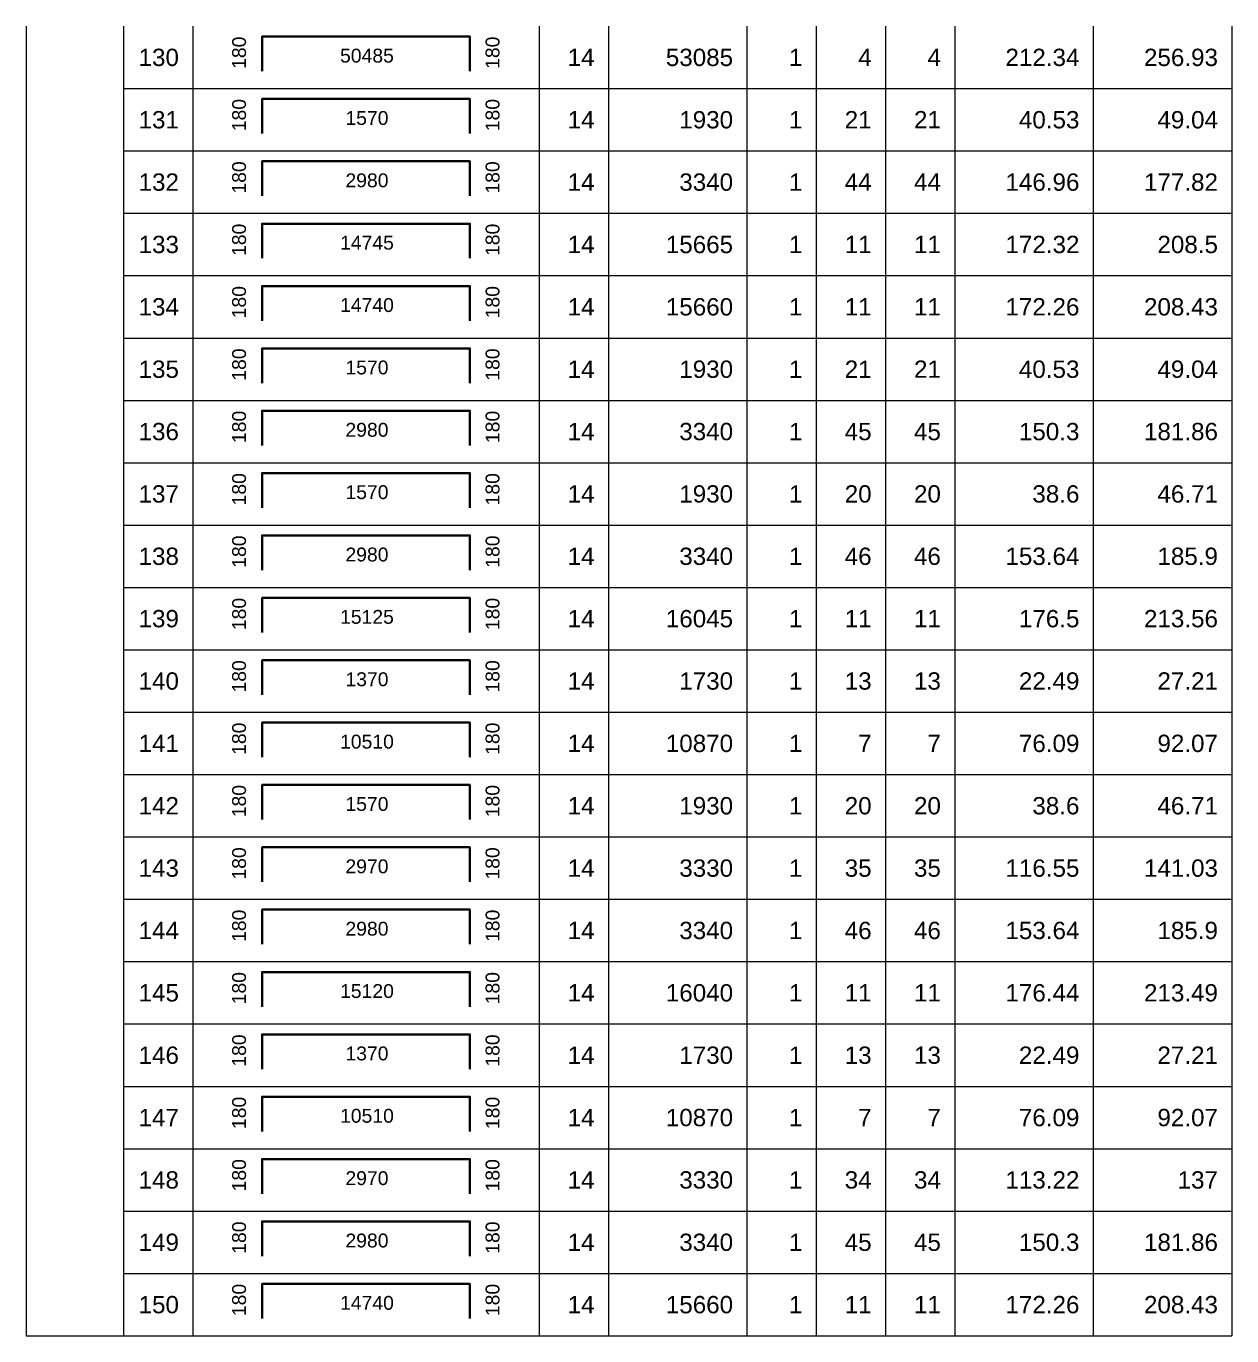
# Model space of a CAD drawing. Header units: millimetres. Extents: x -179076 to 505271, y -18667 to 119516.
# Drawn here: x -30564 to -13159, y -18342 to 558 of the extents above; entities that cross this region are included whole.
import ezdxf
from ezdxf.enums import TextEntityAlignment as Align

# ---------------------------------------------------------------- set-up
doc = ezdxf.new("R2010")
doc.units = ezdxf.units.MM
for name, color, linetype, lineweight in [('NDC_S_REBAR', 4, 'Continuous', 35), ('NDC_S_VN TEXT', 7, 'Continuous', 20), ('NDC_Table', 3, 'Continuous', 20)]:
    doc.layers.add(name, color=color, linetype=linetype, lineweight=lineweight)
doc.styles.add('ARIAL', font='arial.ttf', dxfattribs={"width": 0.8})

# ---------------------------------------------------------------- blocks, each defined once
blk = doc.blocks.new('dang04')
at = {"layer": 'NDC_S_REBAR'}
blk.add_lwpolyline([(3405, -650), (3405, -150), (6405, -150), (6405, -650)], dxfattribs=at)
at = {"layer": 'NDC_Table'}
for p, q in [((0, 0), (0, -900)), ((1405, 0), (1405, -900)), ((2405, 0), (2405, -900)), ((7405, 0), (7405, -900)), ((8405, 0), (8405, -900)), ((10405, 0), (10405, -900)), ((11405, 0), (11405, -900)), ((12405, 0), (12405, -900)), ((13405, 0), (13405, -900)), ((15405, 0), (15405, -900)), ((17405, 0), (17405, -900)), ((1405, -900), (17405, -900))]:
    blk.add_line(p, q, dxfattribs=at)
at = {"layer": 'NDC_S_VN TEXT', "style": 'ARIAL'}
for p in [(3073, -150), (6733, -150)]:
    blk.add_attdef('D03', text='', height=200, rotation=90, dxfattribs=at).set_placement(p, align=Align.MIDDLE_RIGHT)
for p in [(2205, -450), (8205, -450), (10205, -450), (11205, -450), (12205, -450), (13205, -450), (15205, -450), (17205, -450)]:
    blk.add_attdef('D03', text='', height=250, dxfattribs=at).set_placement(p, align=Align.MIDDLE_RIGHT)
blk.add_attdef('D03', text='', height=200, dxfattribs=at).set_placement((4920, -425), align=Align.MIDDLE_CENTER)

msp = doc.modelspace()

# ---------------------------------------------------------------- linework, layer by layer
at = {"layer": 'NDC_Table'}
msp.add_line((-30564.3, -18341.7), (-29159, -18341.7), dxfattribs=at)

# ---------------------------------------------------------------- block references
ref = msp.add_blockref('dang04', (-30564.3, 558.3), dxfattribs=at)
ref.add_attrib('D03', '130', dxfattribs={"layer": 'NDC_S_VN TEXT', "height": 250, "style": 'ARIAL'}).set_placement((-28359, 108.3), align=Align.MIDDLE_RIGHT)
ref.add_attrib('D03', '180', dxfattribs={"layer": 'NDC_S_VN TEXT', "height": 200, "rotation": 90, "style": 'ARIAL'}).set_placement((-27491, 408.3), align=Align.MIDDLE_RIGHT)
ref.add_attrib('D03', '50485', dxfattribs={"layer": 'NDC_S_VN TEXT', "height": 200, "style": 'ARIAL'}).set_placement((-25644.7, 133.6), align=Align.MIDDLE_CENTER)
ref.add_attrib('D03', '180', dxfattribs={"layer": 'NDC_S_VN TEXT', "height": 200, "rotation": 90, "style": 'ARIAL'}).set_placement((-23831.8, 408.3), align=Align.MIDDLE_RIGHT)
ref.add_attrib('D03', '14', dxfattribs={"layer": 'NDC_S_VN TEXT', "height": 250, "style": 'ARIAL'}).set_placement((-22359, 108.3), align=Align.MIDDLE_RIGHT)
ref.add_attrib('D03', '53085', dxfattribs={"layer": 'NDC_S_VN TEXT', "height": 250, "style": 'ARIAL'}).set_placement((-20359, 108.3), align=Align.MIDDLE_RIGHT)
ref.add_attrib('D03', '1', dxfattribs={"layer": 'NDC_S_VN TEXT', "height": 250, "style": 'ARIAL'}).set_placement((-19359, 108.3), align=Align.MIDDLE_RIGHT)
ref.add_attrib('D03', '4', dxfattribs={"layer": 'NDC_S_VN TEXT', "height": 250, "style": 'ARIAL'}).set_placement((-18359, 108.3), align=Align.MIDDLE_RIGHT)
ref.add_attrib('D03', '4', dxfattribs={"layer": 'NDC_S_VN TEXT', "height": 250, "style": 'ARIAL'}).set_placement((-17359, 108.6), align=Align.MIDDLE_RIGHT)
ref.add_attrib('D03', '212.34', dxfattribs={"layer": 'NDC_S_VN TEXT', "height": 250, "style": 'ARIAL'}).set_placement((-15359, 108.3), align=Align.MIDDLE_RIGHT)
ref.add_attrib('D03', '256.93', dxfattribs={"layer": 'NDC_S_VN TEXT', "height": 250, "style": 'ARIAL'}).set_placement((-13359, 108.3), align=Align.MIDDLE_RIGHT)
ref = msp.add_blockref('dang04', (-30564.3, -341.7), dxfattribs=at)
ref.add_attrib('D03', '131', dxfattribs={"layer": 'NDC_S_VN TEXT', "height": 250, "style": 'ARIAL'}).set_placement((-28359, -791.7), align=Align.MIDDLE_RIGHT)
ref.add_attrib('D03', '180', dxfattribs={"layer": 'NDC_S_VN TEXT', "height": 200, "rotation": 90, "style": 'ARIAL'}).set_placement((-27491, -491.7), align=Align.MIDDLE_RIGHT)
ref.add_attrib('D03', '1570', dxfattribs={"layer": 'NDC_S_VN TEXT', "height": 200, "style": 'ARIAL'}).set_placement((-25644.7, -766.4), align=Align.MIDDLE_CENTER)
ref.add_attrib('D03', '180', dxfattribs={"layer": 'NDC_S_VN TEXT', "height": 200, "rotation": 90, "style": 'ARIAL'}).set_placement((-23831.8, -491.7), align=Align.MIDDLE_RIGHT)
ref.add_attrib('D03', '14', dxfattribs={"layer": 'NDC_S_VN TEXT', "height": 250, "style": 'ARIAL'}).set_placement((-22359, -791.7), align=Align.MIDDLE_RIGHT)
ref.add_attrib('D03', '1930', dxfattribs={"layer": 'NDC_S_VN TEXT', "height": 250, "style": 'ARIAL'}).set_placement((-20359, -791.7), align=Align.MIDDLE_RIGHT)
ref.add_attrib('D03', '1', dxfattribs={"layer": 'NDC_S_VN TEXT', "height": 250, "style": 'ARIAL'}).set_placement((-19359, -791.7), align=Align.MIDDLE_RIGHT)
ref.add_attrib('D03', '21', dxfattribs={"layer": 'NDC_S_VN TEXT', "height": 250, "style": 'ARIAL'}).set_placement((-18359, -791.7), align=Align.MIDDLE_RIGHT)
ref.add_attrib('D03', '21', dxfattribs={"layer": 'NDC_S_VN TEXT', "height": 250, "style": 'ARIAL'}).set_placement((-17359, -791.4), align=Align.MIDDLE_RIGHT)
ref.add_attrib('D03', '40.53', dxfattribs={"layer": 'NDC_S_VN TEXT', "height": 250, "style": 'ARIAL'}).set_placement((-15359, -791.7), align=Align.MIDDLE_RIGHT)
ref.add_attrib('D03', '49.04', dxfattribs={"layer": 'NDC_S_VN TEXT', "height": 250, "style": 'ARIAL'}).set_placement((-13359, -791.7), align=Align.MIDDLE_RIGHT)
ref = msp.add_blockref('dang04', (-30564.3, -1241.7), dxfattribs=at)
ref.add_attrib('D03', '132', dxfattribs={"layer": 'NDC_S_VN TEXT', "height": 250, "style": 'ARIAL'}).set_placement((-28359, -1691.7), align=Align.MIDDLE_RIGHT)
ref.add_attrib('D03', '180', dxfattribs={"layer": 'NDC_S_VN TEXT', "height": 200, "rotation": 90, "style": 'ARIAL'}).set_placement((-27491, -1391.7), align=Align.MIDDLE_RIGHT)
ref.add_attrib('D03', '2980', dxfattribs={"layer": 'NDC_S_VN TEXT', "height": 200, "style": 'ARIAL'}).set_placement((-25644.7, -1666.4), align=Align.MIDDLE_CENTER)
ref.add_attrib('D03', '180', dxfattribs={"layer": 'NDC_S_VN TEXT', "height": 200, "rotation": 90, "style": 'ARIAL'}).set_placement((-23831.8, -1391.7), align=Align.MIDDLE_RIGHT)
ref.add_attrib('D03', '14', dxfattribs={"layer": 'NDC_S_VN TEXT', "height": 250, "style": 'ARIAL'}).set_placement((-22359, -1691.7), align=Align.MIDDLE_RIGHT)
ref.add_attrib('D03', '3340', dxfattribs={"layer": 'NDC_S_VN TEXT', "height": 250, "style": 'ARIAL'}).set_placement((-20359, -1691.7), align=Align.MIDDLE_RIGHT)
ref.add_attrib('D03', '1', dxfattribs={"layer": 'NDC_S_VN TEXT', "height": 250, "style": 'ARIAL'}).set_placement((-19359, -1691.7), align=Align.MIDDLE_RIGHT)
ref.add_attrib('D03', '44', dxfattribs={"layer": 'NDC_S_VN TEXT', "height": 250, "style": 'ARIAL'}).set_placement((-18359, -1691.7), align=Align.MIDDLE_RIGHT)
ref.add_attrib('D03', '44', dxfattribs={"layer": 'NDC_S_VN TEXT', "height": 250, "style": 'ARIAL'}).set_placement((-17359, -1691.4), align=Align.MIDDLE_RIGHT)
ref.add_attrib('D03', '146.96', dxfattribs={"layer": 'NDC_S_VN TEXT', "height": 250, "style": 'ARIAL'}).set_placement((-15359, -1691.7), align=Align.MIDDLE_RIGHT)
ref.add_attrib('D03', '177.82', dxfattribs={"layer": 'NDC_S_VN TEXT', "height": 250, "style": 'ARIAL'}).set_placement((-13359, -1691.7), align=Align.MIDDLE_RIGHT)
ref = msp.add_blockref('dang04', (-30564.3, -2141.7), dxfattribs=at)
ref.add_attrib('D03', '133', dxfattribs={"layer": 'NDC_S_VN TEXT', "height": 250, "style": 'ARIAL'}).set_placement((-28359, -2591.7), align=Align.MIDDLE_RIGHT)
ref.add_attrib('D03', '180', dxfattribs={"layer": 'NDC_S_VN TEXT', "height": 200, "rotation": 90, "style": 'ARIAL'}).set_placement((-27491, -2291.7), align=Align.MIDDLE_RIGHT)
ref.add_attrib('D03', '14745', dxfattribs={"layer": 'NDC_S_VN TEXT', "height": 200, "style": 'ARIAL'}).set_placement((-25644.7, -2566.4), align=Align.MIDDLE_CENTER)
ref.add_attrib('D03', '180', dxfattribs={"layer": 'NDC_S_VN TEXT', "height": 200, "rotation": 90, "style": 'ARIAL'}).set_placement((-23831.8, -2291.7), align=Align.MIDDLE_RIGHT)
ref.add_attrib('D03', '14', dxfattribs={"layer": 'NDC_S_VN TEXT', "height": 250, "style": 'ARIAL'}).set_placement((-22359, -2591.7), align=Align.MIDDLE_RIGHT)
ref.add_attrib('D03', '15665', dxfattribs={"layer": 'NDC_S_VN TEXT', "height": 250, "style": 'ARIAL'}).set_placement((-20359, -2591.7), align=Align.MIDDLE_RIGHT)
ref.add_attrib('D03', '1', dxfattribs={"layer": 'NDC_S_VN TEXT', "height": 250, "style": 'ARIAL'}).set_placement((-19359, -2591.7), align=Align.MIDDLE_RIGHT)
ref.add_attrib('D03', '11', dxfattribs={"layer": 'NDC_S_VN TEXT', "height": 250, "style": 'ARIAL'}).set_placement((-18359, -2591.7), align=Align.MIDDLE_RIGHT)
ref.add_attrib('D03', '11', dxfattribs={"layer": 'NDC_S_VN TEXT', "height": 250, "style": 'ARIAL'}).set_placement((-17359, -2591.4), align=Align.MIDDLE_RIGHT)
ref.add_attrib('D03', '172.32', dxfattribs={"layer": 'NDC_S_VN TEXT', "height": 250, "style": 'ARIAL'}).set_placement((-15359, -2591.7), align=Align.MIDDLE_RIGHT)
ref.add_attrib('D03', '208.5', dxfattribs={"layer": 'NDC_S_VN TEXT', "height": 250, "style": 'ARIAL'}).set_placement((-13359, -2591.7), align=Align.MIDDLE_RIGHT)
ref = msp.add_blockref('dang04', (-30564.3, -3041.7), dxfattribs=at)
ref.add_attrib('D03', '134', dxfattribs={"layer": 'NDC_S_VN TEXT', "height": 250, "style": 'ARIAL'}).set_placement((-28359, -3491.7), align=Align.MIDDLE_RIGHT)
ref.add_attrib('D03', '180', dxfattribs={"layer": 'NDC_S_VN TEXT', "height": 200, "rotation": 90, "style": 'ARIAL'}).set_placement((-27491, -3191.7), align=Align.MIDDLE_RIGHT)
ref.add_attrib('D03', '14740', dxfattribs={"layer": 'NDC_S_VN TEXT', "height": 200, "style": 'ARIAL'}).set_placement((-25644.7, -3466.4), align=Align.MIDDLE_CENTER)
ref.add_attrib('D03', '180', dxfattribs={"layer": 'NDC_S_VN TEXT', "height": 200, "rotation": 90, "style": 'ARIAL'}).set_placement((-23831.8, -3191.7), align=Align.MIDDLE_RIGHT)
ref.add_attrib('D03', '14', dxfattribs={"layer": 'NDC_S_VN TEXT', "height": 250, "style": 'ARIAL'}).set_placement((-22359, -3491.7), align=Align.MIDDLE_RIGHT)
ref.add_attrib('D03', '15660', dxfattribs={"layer": 'NDC_S_VN TEXT', "height": 250, "style": 'ARIAL'}).set_placement((-20359, -3491.7), align=Align.MIDDLE_RIGHT)
ref.add_attrib('D03', '1', dxfattribs={"layer": 'NDC_S_VN TEXT', "height": 250, "style": 'ARIAL'}).set_placement((-19359, -3491.7), align=Align.MIDDLE_RIGHT)
ref.add_attrib('D03', '11', dxfattribs={"layer": 'NDC_S_VN TEXT', "height": 250, "style": 'ARIAL'}).set_placement((-18359, -3491.7), align=Align.MIDDLE_RIGHT)
ref.add_attrib('D03', '11', dxfattribs={"layer": 'NDC_S_VN TEXT', "height": 250, "style": 'ARIAL'}).set_placement((-17359, -3491.4), align=Align.MIDDLE_RIGHT)
ref.add_attrib('D03', '172.26', dxfattribs={"layer": 'NDC_S_VN TEXT', "height": 250, "style": 'ARIAL'}).set_placement((-15359, -3491.7), align=Align.MIDDLE_RIGHT)
ref.add_attrib('D03', '208.43', dxfattribs={"layer": 'NDC_S_VN TEXT', "height": 250, "style": 'ARIAL'}).set_placement((-13359, -3491.7), align=Align.MIDDLE_RIGHT)
ref = msp.add_blockref('dang04', (-30564.3, -3941.7), dxfattribs=at)
ref.add_attrib('D03', '135', dxfattribs={"layer": 'NDC_S_VN TEXT', "height": 250, "style": 'ARIAL'}).set_placement((-28359, -4391.7), align=Align.MIDDLE_RIGHT)
ref.add_attrib('D03', '180', dxfattribs={"layer": 'NDC_S_VN TEXT', "height": 200, "rotation": 90, "style": 'ARIAL'}).set_placement((-27491, -4091.7), align=Align.MIDDLE_RIGHT)
ref.add_attrib('D03', '1570', dxfattribs={"layer": 'NDC_S_VN TEXT', "height": 200, "style": 'ARIAL'}).set_placement((-25644.7, -4366.4), align=Align.MIDDLE_CENTER)
ref.add_attrib('D03', '180', dxfattribs={"layer": 'NDC_S_VN TEXT', "height": 200, "rotation": 90, "style": 'ARIAL'}).set_placement((-23831.8, -4091.7), align=Align.MIDDLE_RIGHT)
ref.add_attrib('D03', '14', dxfattribs={"layer": 'NDC_S_VN TEXT', "height": 250, "style": 'ARIAL'}).set_placement((-22359, -4391.7), align=Align.MIDDLE_RIGHT)
ref.add_attrib('D03', '1930', dxfattribs={"layer": 'NDC_S_VN TEXT', "height": 250, "style": 'ARIAL'}).set_placement((-20359, -4391.7), align=Align.MIDDLE_RIGHT)
ref.add_attrib('D03', '1', dxfattribs={"layer": 'NDC_S_VN TEXT', "height": 250, "style": 'ARIAL'}).set_placement((-19359, -4391.7), align=Align.MIDDLE_RIGHT)
ref.add_attrib('D03', '21', dxfattribs={"layer": 'NDC_S_VN TEXT', "height": 250, "style": 'ARIAL'}).set_placement((-18359, -4391.7), align=Align.MIDDLE_RIGHT)
ref.add_attrib('D03', '21', dxfattribs={"layer": 'NDC_S_VN TEXT', "height": 250, "style": 'ARIAL'}).set_placement((-17359, -4391.4), align=Align.MIDDLE_RIGHT)
ref.add_attrib('D03', '40.53', dxfattribs={"layer": 'NDC_S_VN TEXT', "height": 250, "style": 'ARIAL'}).set_placement((-15359, -4391.7), align=Align.MIDDLE_RIGHT)
ref.add_attrib('D03', '49.04', dxfattribs={"layer": 'NDC_S_VN TEXT', "height": 250, "style": 'ARIAL'}).set_placement((-13359, -4391.7), align=Align.MIDDLE_RIGHT)
ref = msp.add_blockref('dang04', (-30564.3, -4841.7), dxfattribs=at)
ref.add_attrib('D03', '136', dxfattribs={"layer": 'NDC_S_VN TEXT', "height": 250, "style": 'ARIAL'}).set_placement((-28359, -5291.7), align=Align.MIDDLE_RIGHT)
ref.add_attrib('D03', '180', dxfattribs={"layer": 'NDC_S_VN TEXT', "height": 200, "rotation": 90, "style": 'ARIAL'}).set_placement((-27491, -4991.7), align=Align.MIDDLE_RIGHT)
ref.add_attrib('D03', '2980', dxfattribs={"layer": 'NDC_S_VN TEXT', "height": 200, "style": 'ARIAL'}).set_placement((-25644.7, -5266.4), align=Align.MIDDLE_CENTER)
ref.add_attrib('D03', '180', dxfattribs={"layer": 'NDC_S_VN TEXT', "height": 200, "rotation": 90, "style": 'ARIAL'}).set_placement((-23831.8, -4991.7), align=Align.MIDDLE_RIGHT)
ref.add_attrib('D03', '14', dxfattribs={"layer": 'NDC_S_VN TEXT', "height": 250, "style": 'ARIAL'}).set_placement((-22359, -5291.7), align=Align.MIDDLE_RIGHT)
ref.add_attrib('D03', '3340', dxfattribs={"layer": 'NDC_S_VN TEXT', "height": 250, "style": 'ARIAL'}).set_placement((-20359, -5291.7), align=Align.MIDDLE_RIGHT)
ref.add_attrib('D03', '1', dxfattribs={"layer": 'NDC_S_VN TEXT', "height": 250, "style": 'ARIAL'}).set_placement((-19359, -5291.7), align=Align.MIDDLE_RIGHT)
ref.add_attrib('D03', '45', dxfattribs={"layer": 'NDC_S_VN TEXT', "height": 250, "style": 'ARIAL'}).set_placement((-18359, -5291.7), align=Align.MIDDLE_RIGHT)
ref.add_attrib('D03', '45', dxfattribs={"layer": 'NDC_S_VN TEXT', "height": 250, "style": 'ARIAL'}).set_placement((-17359, -5291.4), align=Align.MIDDLE_RIGHT)
ref.add_attrib('D03', '150.3', dxfattribs={"layer": 'NDC_S_VN TEXT', "height": 250, "style": 'ARIAL'}).set_placement((-15359, -5291.7), align=Align.MIDDLE_RIGHT)
ref.add_attrib('D03', '181.86', dxfattribs={"layer": 'NDC_S_VN TEXT', "height": 250, "style": 'ARIAL'}).set_placement((-13359, -5291.7), align=Align.MIDDLE_RIGHT)
ref = msp.add_blockref('dang04', (-30564.3, -5741.7), dxfattribs=at)
ref.add_attrib('D03', '137', dxfattribs={"layer": 'NDC_S_VN TEXT', "height": 250, "style": 'ARIAL'}).set_placement((-28359, -6191.7), align=Align.MIDDLE_RIGHT)
ref.add_attrib('D03', '180', dxfattribs={"layer": 'NDC_S_VN TEXT', "height": 200, "rotation": 90, "style": 'ARIAL'}).set_placement((-27491, -5891.7), align=Align.MIDDLE_RIGHT)
ref.add_attrib('D03', '1570', dxfattribs={"layer": 'NDC_S_VN TEXT', "height": 200, "style": 'ARIAL'}).set_placement((-25644.7, -6166.4), align=Align.MIDDLE_CENTER)
ref.add_attrib('D03', '180', dxfattribs={"layer": 'NDC_S_VN TEXT', "height": 200, "rotation": 90, "style": 'ARIAL'}).set_placement((-23831.8, -5891.7), align=Align.MIDDLE_RIGHT)
ref.add_attrib('D03', '14', dxfattribs={"layer": 'NDC_S_VN TEXT', "height": 250, "style": 'ARIAL'}).set_placement((-22359, -6191.7), align=Align.MIDDLE_RIGHT)
ref.add_attrib('D03', '1930', dxfattribs={"layer": 'NDC_S_VN TEXT', "height": 250, "style": 'ARIAL'}).set_placement((-20359, -6191.7), align=Align.MIDDLE_RIGHT)
ref.add_attrib('D03', '1', dxfattribs={"layer": 'NDC_S_VN TEXT', "height": 250, "style": 'ARIAL'}).set_placement((-19359, -6191.7), align=Align.MIDDLE_RIGHT)
ref.add_attrib('D03', '20', dxfattribs={"layer": 'NDC_S_VN TEXT', "height": 250, "style": 'ARIAL'}).set_placement((-18359, -6191.7), align=Align.MIDDLE_RIGHT)
ref.add_attrib('D03', '20', dxfattribs={"layer": 'NDC_S_VN TEXT', "height": 250, "style": 'ARIAL'}).set_placement((-17359, -6191.4), align=Align.MIDDLE_RIGHT)
ref.add_attrib('D03', '38.6', dxfattribs={"layer": 'NDC_S_VN TEXT', "height": 250, "style": 'ARIAL'}).set_placement((-15359, -6191.7), align=Align.MIDDLE_RIGHT)
ref.add_attrib('D03', '46.71', dxfattribs={"layer": 'NDC_S_VN TEXT', "height": 250, "style": 'ARIAL'}).set_placement((-13359, -6191.7), align=Align.MIDDLE_RIGHT)
ref = msp.add_blockref('dang04', (-30564.3, -6641.7), dxfattribs=at)
ref.add_attrib('D03', '138', dxfattribs={"layer": 'NDC_S_VN TEXT', "height": 250, "style": 'ARIAL'}).set_placement((-28359, -7091.7), align=Align.MIDDLE_RIGHT)
ref.add_attrib('D03', '180', dxfattribs={"layer": 'NDC_S_VN TEXT', "height": 200, "rotation": 90, "style": 'ARIAL'}).set_placement((-27491, -6791.7), align=Align.MIDDLE_RIGHT)
ref.add_attrib('D03', '2980', dxfattribs={"layer": 'NDC_S_VN TEXT', "height": 200, "style": 'ARIAL'}).set_placement((-25644.7, -7066.4), align=Align.MIDDLE_CENTER)
ref.add_attrib('D03', '180', dxfattribs={"layer": 'NDC_S_VN TEXT', "height": 200, "rotation": 90, "style": 'ARIAL'}).set_placement((-23831.8, -6791.7), align=Align.MIDDLE_RIGHT)
ref.add_attrib('D03', '14', dxfattribs={"layer": 'NDC_S_VN TEXT', "height": 250, "style": 'ARIAL'}).set_placement((-22359, -7091.7), align=Align.MIDDLE_RIGHT)
ref.add_attrib('D03', '3340', dxfattribs={"layer": 'NDC_S_VN TEXT', "height": 250, "style": 'ARIAL'}).set_placement((-20359, -7091.7), align=Align.MIDDLE_RIGHT)
ref.add_attrib('D03', '1', dxfattribs={"layer": 'NDC_S_VN TEXT', "height": 250, "style": 'ARIAL'}).set_placement((-19359, -7091.7), align=Align.MIDDLE_RIGHT)
ref.add_attrib('D03', '46', dxfattribs={"layer": 'NDC_S_VN TEXT', "height": 250, "style": 'ARIAL'}).set_placement((-18359, -7091.7), align=Align.MIDDLE_RIGHT)
ref.add_attrib('D03', '46', dxfattribs={"layer": 'NDC_S_VN TEXT', "height": 250, "style": 'ARIAL'}).set_placement((-17359, -7091.4), align=Align.MIDDLE_RIGHT)
ref.add_attrib('D03', '153.64', dxfattribs={"layer": 'NDC_S_VN TEXT', "height": 250, "style": 'ARIAL'}).set_placement((-15359, -7091.7), align=Align.MIDDLE_RIGHT)
ref.add_attrib('D03', '185.9', dxfattribs={"layer": 'NDC_S_VN TEXT', "height": 250, "style": 'ARIAL'}).set_placement((-13359, -7091.7), align=Align.MIDDLE_RIGHT)
ref = msp.add_blockref('dang04', (-30564.3, -7541.7), dxfattribs=at)
ref.add_attrib('D03', '139', dxfattribs={"layer": 'NDC_S_VN TEXT', "height": 250, "style": 'ARIAL'}).set_placement((-28359, -7991.7), align=Align.MIDDLE_RIGHT)
ref.add_attrib('D03', '180', dxfattribs={"layer": 'NDC_S_VN TEXT', "height": 200, "rotation": 90, "style": 'ARIAL'}).set_placement((-27491, -7691.7), align=Align.MIDDLE_RIGHT)
ref.add_attrib('D03', '15125', dxfattribs={"layer": 'NDC_S_VN TEXT', "height": 200, "style": 'ARIAL'}).set_placement((-25644.7, -7966.4), align=Align.MIDDLE_CENTER)
ref.add_attrib('D03', '180', dxfattribs={"layer": 'NDC_S_VN TEXT', "height": 200, "rotation": 90, "style": 'ARIAL'}).set_placement((-23831.8, -7691.7), align=Align.MIDDLE_RIGHT)
ref.add_attrib('D03', '14', dxfattribs={"layer": 'NDC_S_VN TEXT', "height": 250, "style": 'ARIAL'}).set_placement((-22359, -7991.7), align=Align.MIDDLE_RIGHT)
ref.add_attrib('D03', '16045', dxfattribs={"layer": 'NDC_S_VN TEXT', "height": 250, "style": 'ARIAL'}).set_placement((-20359, -7991.7), align=Align.MIDDLE_RIGHT)
ref.add_attrib('D03', '1', dxfattribs={"layer": 'NDC_S_VN TEXT', "height": 250, "style": 'ARIAL'}).set_placement((-19359, -7991.7), align=Align.MIDDLE_RIGHT)
ref.add_attrib('D03', '11', dxfattribs={"layer": 'NDC_S_VN TEXT', "height": 250, "style": 'ARIAL'}).set_placement((-18359, -7991.7), align=Align.MIDDLE_RIGHT)
ref.add_attrib('D03', '11', dxfattribs={"layer": 'NDC_S_VN TEXT', "height": 250, "style": 'ARIAL'}).set_placement((-17359, -7991.4), align=Align.MIDDLE_RIGHT)
ref.add_attrib('D03', '176.5', dxfattribs={"layer": 'NDC_S_VN TEXT', "height": 250, "style": 'ARIAL'}).set_placement((-15359, -7991.7), align=Align.MIDDLE_RIGHT)
ref.add_attrib('D03', '213.56', dxfattribs={"layer": 'NDC_S_VN TEXT', "height": 250, "style": 'ARIAL'}).set_placement((-13359, -7991.7), align=Align.MIDDLE_RIGHT)
ref = msp.add_blockref('dang04', (-30564.3, -8441.7), dxfattribs=at)
ref.add_attrib('D03', '140', dxfattribs={"layer": 'NDC_S_VN TEXT', "height": 250, "style": 'ARIAL'}).set_placement((-28359, -8891.7), align=Align.MIDDLE_RIGHT)
ref.add_attrib('D03', '180', dxfattribs={"layer": 'NDC_S_VN TEXT', "height": 200, "rotation": 90, "style": 'ARIAL'}).set_placement((-27491, -8591.7), align=Align.MIDDLE_RIGHT)
ref.add_attrib('D03', '1370', dxfattribs={"layer": 'NDC_S_VN TEXT', "height": 200, "style": 'ARIAL'}).set_placement((-25644.7, -8866.4), align=Align.MIDDLE_CENTER)
ref.add_attrib('D03', '180', dxfattribs={"layer": 'NDC_S_VN TEXT', "height": 200, "rotation": 90, "style": 'ARIAL'}).set_placement((-23831.8, -8591.7), align=Align.MIDDLE_RIGHT)
ref.add_attrib('D03', '14', dxfattribs={"layer": 'NDC_S_VN TEXT', "height": 250, "style": 'ARIAL'}).set_placement((-22359, -8891.7), align=Align.MIDDLE_RIGHT)
ref.add_attrib('D03', '1730', dxfattribs={"layer": 'NDC_S_VN TEXT', "height": 250, "style": 'ARIAL'}).set_placement((-20359, -8891.7), align=Align.MIDDLE_RIGHT)
ref.add_attrib('D03', '1', dxfattribs={"layer": 'NDC_S_VN TEXT', "height": 250, "style": 'ARIAL'}).set_placement((-19359, -8891.7), align=Align.MIDDLE_RIGHT)
ref.add_attrib('D03', '13', dxfattribs={"layer": 'NDC_S_VN TEXT', "height": 250, "style": 'ARIAL'}).set_placement((-18359, -8891.7), align=Align.MIDDLE_RIGHT)
ref.add_attrib('D03', '13', dxfattribs={"layer": 'NDC_S_VN TEXT', "height": 250, "style": 'ARIAL'}).set_placement((-17359, -8891.4), align=Align.MIDDLE_RIGHT)
ref.add_attrib('D03', '22.49', dxfattribs={"layer": 'NDC_S_VN TEXT', "height": 250, "style": 'ARIAL'}).set_placement((-15359, -8891.7), align=Align.MIDDLE_RIGHT)
ref.add_attrib('D03', '27.21', dxfattribs={"layer": 'NDC_S_VN TEXT', "height": 250, "style": 'ARIAL'}).set_placement((-13359, -8891.7), align=Align.MIDDLE_RIGHT)
ref = msp.add_blockref('dang04', (-30564.3, -9341.7), dxfattribs=at)
ref.add_attrib('D03', '141', dxfattribs={"layer": 'NDC_S_VN TEXT', "height": 250, "style": 'ARIAL'}).set_placement((-28359, -9791.7), align=Align.MIDDLE_RIGHT)
ref.add_attrib('D03', '180', dxfattribs={"layer": 'NDC_S_VN TEXT', "height": 200, "rotation": 90, "style": 'ARIAL'}).set_placement((-27491, -9491.7), align=Align.MIDDLE_RIGHT)
ref.add_attrib('D03', '10510', dxfattribs={"layer": 'NDC_S_VN TEXT', "height": 200, "style": 'ARIAL'}).set_placement((-25644.7, -9766.4), align=Align.MIDDLE_CENTER)
ref.add_attrib('D03', '180', dxfattribs={"layer": 'NDC_S_VN TEXT', "height": 200, "rotation": 90, "style": 'ARIAL'}).set_placement((-23831.8, -9491.7), align=Align.MIDDLE_RIGHT)
ref.add_attrib('D03', '14', dxfattribs={"layer": 'NDC_S_VN TEXT', "height": 250, "style": 'ARIAL'}).set_placement((-22359, -9791.7), align=Align.MIDDLE_RIGHT)
ref.add_attrib('D03', '10870', dxfattribs={"layer": 'NDC_S_VN TEXT', "height": 250, "style": 'ARIAL'}).set_placement((-20359, -9791.7), align=Align.MIDDLE_RIGHT)
ref.add_attrib('D03', '1', dxfattribs={"layer": 'NDC_S_VN TEXT', "height": 250, "style": 'ARIAL'}).set_placement((-19359, -9791.7), align=Align.MIDDLE_RIGHT)
ref.add_attrib('D03', '7', dxfattribs={"layer": 'NDC_S_VN TEXT', "height": 250, "style": 'ARIAL'}).set_placement((-18359, -9791.7), align=Align.MIDDLE_RIGHT)
ref.add_attrib('D03', '7', dxfattribs={"layer": 'NDC_S_VN TEXT', "height": 250, "style": 'ARIAL'}).set_placement((-17359, -9791.4), align=Align.MIDDLE_RIGHT)
ref.add_attrib('D03', '76.09', dxfattribs={"layer": 'NDC_S_VN TEXT', "height": 250, "style": 'ARIAL'}).set_placement((-15359, -9791.7), align=Align.MIDDLE_RIGHT)
ref.add_attrib('D03', '92.07', dxfattribs={"layer": 'NDC_S_VN TEXT', "height": 250, "style": 'ARIAL'}).set_placement((-13359, -9791.7), align=Align.MIDDLE_RIGHT)
ref = msp.add_blockref('dang04', (-30564.3, -10241.7), dxfattribs=at)
ref.add_attrib('D03', '142', dxfattribs={"layer": 'NDC_S_VN TEXT', "height": 250, "style": 'ARIAL'}).set_placement((-28359, -10691.7), align=Align.MIDDLE_RIGHT)
ref.add_attrib('D03', '180', dxfattribs={"layer": 'NDC_S_VN TEXT', "height": 200, "rotation": 90, "style": 'ARIAL'}).set_placement((-27491, -10391.7), align=Align.MIDDLE_RIGHT)
ref.add_attrib('D03', '1570', dxfattribs={"layer": 'NDC_S_VN TEXT', "height": 200, "style": 'ARIAL'}).set_placement((-25644.7, -10666.4), align=Align.MIDDLE_CENTER)
ref.add_attrib('D03', '180', dxfattribs={"layer": 'NDC_S_VN TEXT', "height": 200, "rotation": 90, "style": 'ARIAL'}).set_placement((-23831.8, -10391.7), align=Align.MIDDLE_RIGHT)
ref.add_attrib('D03', '14', dxfattribs={"layer": 'NDC_S_VN TEXT', "height": 250, "style": 'ARIAL'}).set_placement((-22359, -10691.7), align=Align.MIDDLE_RIGHT)
ref.add_attrib('D03', '1930', dxfattribs={"layer": 'NDC_S_VN TEXT', "height": 250, "style": 'ARIAL'}).set_placement((-20359, -10691.7), align=Align.MIDDLE_RIGHT)
ref.add_attrib('D03', '1', dxfattribs={"layer": 'NDC_S_VN TEXT', "height": 250, "style": 'ARIAL'}).set_placement((-19359, -10691.7), align=Align.MIDDLE_RIGHT)
ref.add_attrib('D03', '20', dxfattribs={"layer": 'NDC_S_VN TEXT', "height": 250, "style": 'ARIAL'}).set_placement((-18359, -10691.7), align=Align.MIDDLE_RIGHT)
ref.add_attrib('D03', '20', dxfattribs={"layer": 'NDC_S_VN TEXT', "height": 250, "style": 'ARIAL'}).set_placement((-17359, -10691.4), align=Align.MIDDLE_RIGHT)
ref.add_attrib('D03', '38.6', dxfattribs={"layer": 'NDC_S_VN TEXT', "height": 250, "style": 'ARIAL'}).set_placement((-15359, -10691.7), align=Align.MIDDLE_RIGHT)
ref.add_attrib('D03', '46.71', dxfattribs={"layer": 'NDC_S_VN TEXT', "height": 250, "style": 'ARIAL'}).set_placement((-13359, -10691.7), align=Align.MIDDLE_RIGHT)
ref = msp.add_blockref('dang04', (-30564.3, -11141.7), dxfattribs=at)
ref.add_attrib('D03', '143', dxfattribs={"layer": 'NDC_S_VN TEXT', "height": 250, "style": 'ARIAL'}).set_placement((-28359, -11591.7), align=Align.MIDDLE_RIGHT)
ref.add_attrib('D03', '180', dxfattribs={"layer": 'NDC_S_VN TEXT', "height": 200, "rotation": 90, "style": 'ARIAL'}).set_placement((-27491, -11291.7), align=Align.MIDDLE_RIGHT)
ref.add_attrib('D03', '2970', dxfattribs={"layer": 'NDC_S_VN TEXT', "height": 200, "style": 'ARIAL'}).set_placement((-25644.7, -11566.4), align=Align.MIDDLE_CENTER)
ref.add_attrib('D03', '180', dxfattribs={"layer": 'NDC_S_VN TEXT', "height": 200, "rotation": 90, "style": 'ARIAL'}).set_placement((-23831.8, -11291.7), align=Align.MIDDLE_RIGHT)
ref.add_attrib('D03', '14', dxfattribs={"layer": 'NDC_S_VN TEXT', "height": 250, "style": 'ARIAL'}).set_placement((-22359, -11591.7), align=Align.MIDDLE_RIGHT)
ref.add_attrib('D03', '3330', dxfattribs={"layer": 'NDC_S_VN TEXT', "height": 250, "style": 'ARIAL'}).set_placement((-20359, -11591.7), align=Align.MIDDLE_RIGHT)
ref.add_attrib('D03', '1', dxfattribs={"layer": 'NDC_S_VN TEXT', "height": 250, "style": 'ARIAL'}).set_placement((-19359, -11591.7), align=Align.MIDDLE_RIGHT)
ref.add_attrib('D03', '35', dxfattribs={"layer": 'NDC_S_VN TEXT', "height": 250, "style": 'ARIAL'}).set_placement((-18359, -11591.7), align=Align.MIDDLE_RIGHT)
ref.add_attrib('D03', '35', dxfattribs={"layer": 'NDC_S_VN TEXT', "height": 250, "style": 'ARIAL'}).set_placement((-17359, -11591.4), align=Align.MIDDLE_RIGHT)
ref.add_attrib('D03', '116.55', dxfattribs={"layer": 'NDC_S_VN TEXT', "height": 250, "style": 'ARIAL'}).set_placement((-15359, -11591.7), align=Align.MIDDLE_RIGHT)
ref.add_attrib('D03', '141.03', dxfattribs={"layer": 'NDC_S_VN TEXT', "height": 250, "style": 'ARIAL'}).set_placement((-13359, -11591.7), align=Align.MIDDLE_RIGHT)
ref = msp.add_blockref('dang04', (-30564.3, -12041.7), dxfattribs=at)
ref.add_attrib('D03', '144', dxfattribs={"layer": 'NDC_S_VN TEXT', "height": 250, "style": 'ARIAL'}).set_placement((-28359, -12491.7), align=Align.MIDDLE_RIGHT)
ref.add_attrib('D03', '180', dxfattribs={"layer": 'NDC_S_VN TEXT', "height": 200, "rotation": 90, "style": 'ARIAL'}).set_placement((-27491, -12191.7), align=Align.MIDDLE_RIGHT)
ref.add_attrib('D03', '2980', dxfattribs={"layer": 'NDC_S_VN TEXT', "height": 200, "style": 'ARIAL'}).set_placement((-25644.7, -12466.4), align=Align.MIDDLE_CENTER)
ref.add_attrib('D03', '180', dxfattribs={"layer": 'NDC_S_VN TEXT', "height": 200, "rotation": 90, "style": 'ARIAL'}).set_placement((-23831.8, -12191.7), align=Align.MIDDLE_RIGHT)
ref.add_attrib('D03', '14', dxfattribs={"layer": 'NDC_S_VN TEXT', "height": 250, "style": 'ARIAL'}).set_placement((-22359, -12491.7), align=Align.MIDDLE_RIGHT)
ref.add_attrib('D03', '3340', dxfattribs={"layer": 'NDC_S_VN TEXT', "height": 250, "style": 'ARIAL'}).set_placement((-20359, -12491.7), align=Align.MIDDLE_RIGHT)
ref.add_attrib('D03', '1', dxfattribs={"layer": 'NDC_S_VN TEXT', "height": 250, "style": 'ARIAL'}).set_placement((-19359, -12491.7), align=Align.MIDDLE_RIGHT)
ref.add_attrib('D03', '46', dxfattribs={"layer": 'NDC_S_VN TEXT', "height": 250, "style": 'ARIAL'}).set_placement((-18359, -12491.7), align=Align.MIDDLE_RIGHT)
ref.add_attrib('D03', '46', dxfattribs={"layer": 'NDC_S_VN TEXT', "height": 250, "style": 'ARIAL'}).set_placement((-17359, -12491.4), align=Align.MIDDLE_RIGHT)
ref.add_attrib('D03', '153.64', dxfattribs={"layer": 'NDC_S_VN TEXT', "height": 250, "style": 'ARIAL'}).set_placement((-15359, -12491.7), align=Align.MIDDLE_RIGHT)
ref.add_attrib('D03', '185.9', dxfattribs={"layer": 'NDC_S_VN TEXT', "height": 250, "style": 'ARIAL'}).set_placement((-13359, -12491.7), align=Align.MIDDLE_RIGHT)
ref = msp.add_blockref('dang04', (-30564.3, -12941.7), dxfattribs=at)
ref.add_attrib('D03', '145', dxfattribs={"layer": 'NDC_S_VN TEXT', "height": 250, "style": 'ARIAL'}).set_placement((-28359, -13391.7), align=Align.MIDDLE_RIGHT)
ref.add_attrib('D03', '180', dxfattribs={"layer": 'NDC_S_VN TEXT', "height": 200, "rotation": 90, "style": 'ARIAL'}).set_placement((-27491, -13091.7), align=Align.MIDDLE_RIGHT)
ref.add_attrib('D03', '15120', dxfattribs={"layer": 'NDC_S_VN TEXT', "height": 200, "style": 'ARIAL'}).set_placement((-25644.7, -13366.4), align=Align.MIDDLE_CENTER)
ref.add_attrib('D03', '180', dxfattribs={"layer": 'NDC_S_VN TEXT', "height": 200, "rotation": 90, "style": 'ARIAL'}).set_placement((-23831.8, -13091.7), align=Align.MIDDLE_RIGHT)
ref.add_attrib('D03', '14', dxfattribs={"layer": 'NDC_S_VN TEXT', "height": 250, "style": 'ARIAL'}).set_placement((-22359, -13391.7), align=Align.MIDDLE_RIGHT)
ref.add_attrib('D03', '16040', dxfattribs={"layer": 'NDC_S_VN TEXT', "height": 250, "style": 'ARIAL'}).set_placement((-20359, -13391.7), align=Align.MIDDLE_RIGHT)
ref.add_attrib('D03', '1', dxfattribs={"layer": 'NDC_S_VN TEXT', "height": 250, "style": 'ARIAL'}).set_placement((-19359, -13391.7), align=Align.MIDDLE_RIGHT)
ref.add_attrib('D03', '11', dxfattribs={"layer": 'NDC_S_VN TEXT', "height": 250, "style": 'ARIAL'}).set_placement((-18359, -13391.7), align=Align.MIDDLE_RIGHT)
ref.add_attrib('D03', '11', dxfattribs={"layer": 'NDC_S_VN TEXT', "height": 250, "style": 'ARIAL'}).set_placement((-17359, -13391.4), align=Align.MIDDLE_RIGHT)
ref.add_attrib('D03', '176.44', dxfattribs={"layer": 'NDC_S_VN TEXT', "height": 250, "style": 'ARIAL'}).set_placement((-15359, -13391.7), align=Align.MIDDLE_RIGHT)
ref.add_attrib('D03', '213.49', dxfattribs={"layer": 'NDC_S_VN TEXT', "height": 250, "style": 'ARIAL'}).set_placement((-13359, -13391.7), align=Align.MIDDLE_RIGHT)
ref = msp.add_blockref('dang04', (-30564.3, -13841.7), dxfattribs=at)
ref.add_attrib('D03', '146', dxfattribs={"layer": 'NDC_S_VN TEXT', "height": 250, "style": 'ARIAL'}).set_placement((-28359, -14291.7), align=Align.MIDDLE_RIGHT)
ref.add_attrib('D03', '180', dxfattribs={"layer": 'NDC_S_VN TEXT', "height": 200, "rotation": 90, "style": 'ARIAL'}).set_placement((-27491, -13991.7), align=Align.MIDDLE_RIGHT)
ref.add_attrib('D03', '1370', dxfattribs={"layer": 'NDC_S_VN TEXT', "height": 200, "style": 'ARIAL'}).set_placement((-25644.7, -14266.4), align=Align.MIDDLE_CENTER)
ref.add_attrib('D03', '180', dxfattribs={"layer": 'NDC_S_VN TEXT', "height": 200, "rotation": 90, "style": 'ARIAL'}).set_placement((-23831.8, -13991.7), align=Align.MIDDLE_RIGHT)
ref.add_attrib('D03', '14', dxfattribs={"layer": 'NDC_S_VN TEXT', "height": 250, "style": 'ARIAL'}).set_placement((-22359, -14291.7), align=Align.MIDDLE_RIGHT)
ref.add_attrib('D03', '1730', dxfattribs={"layer": 'NDC_S_VN TEXT', "height": 250, "style": 'ARIAL'}).set_placement((-20359, -14291.7), align=Align.MIDDLE_RIGHT)
ref.add_attrib('D03', '1', dxfattribs={"layer": 'NDC_S_VN TEXT', "height": 250, "style": 'ARIAL'}).set_placement((-19359, -14291.7), align=Align.MIDDLE_RIGHT)
ref.add_attrib('D03', '13', dxfattribs={"layer": 'NDC_S_VN TEXT', "height": 250, "style": 'ARIAL'}).set_placement((-18359, -14291.7), align=Align.MIDDLE_RIGHT)
ref.add_attrib('D03', '13', dxfattribs={"layer": 'NDC_S_VN TEXT', "height": 250, "style": 'ARIAL'}).set_placement((-17359, -14291.4), align=Align.MIDDLE_RIGHT)
ref.add_attrib('D03', '22.49', dxfattribs={"layer": 'NDC_S_VN TEXT', "height": 250, "style": 'ARIAL'}).set_placement((-15359, -14291.7), align=Align.MIDDLE_RIGHT)
ref.add_attrib('D03', '27.21', dxfattribs={"layer": 'NDC_S_VN TEXT', "height": 250, "style": 'ARIAL'}).set_placement((-13359, -14291.7), align=Align.MIDDLE_RIGHT)
ref = msp.add_blockref('dang04', (-30564.3, -14741.7), dxfattribs=at)
ref.add_attrib('D03', '147', dxfattribs={"layer": 'NDC_S_VN TEXT', "height": 250, "style": 'ARIAL'}).set_placement((-28359, -15191.7), align=Align.MIDDLE_RIGHT)
ref.add_attrib('D03', '180', dxfattribs={"layer": 'NDC_S_VN TEXT', "height": 200, "rotation": 90, "style": 'ARIAL'}).set_placement((-27491, -14891.7), align=Align.MIDDLE_RIGHT)
ref.add_attrib('D03', '10510', dxfattribs={"layer": 'NDC_S_VN TEXT', "height": 200, "style": 'ARIAL'}).set_placement((-25644.7, -15166.4), align=Align.MIDDLE_CENTER)
ref.add_attrib('D03', '180', dxfattribs={"layer": 'NDC_S_VN TEXT', "height": 200, "rotation": 90, "style": 'ARIAL'}).set_placement((-23831.8, -14891.7), align=Align.MIDDLE_RIGHT)
ref.add_attrib('D03', '14', dxfattribs={"layer": 'NDC_S_VN TEXT', "height": 250, "style": 'ARIAL'}).set_placement((-22359, -15191.7), align=Align.MIDDLE_RIGHT)
ref.add_attrib('D03', '10870', dxfattribs={"layer": 'NDC_S_VN TEXT', "height": 250, "style": 'ARIAL'}).set_placement((-20359, -15191.7), align=Align.MIDDLE_RIGHT)
ref.add_attrib('D03', '1', dxfattribs={"layer": 'NDC_S_VN TEXT', "height": 250, "style": 'ARIAL'}).set_placement((-19359, -15191.7), align=Align.MIDDLE_RIGHT)
ref.add_attrib('D03', '7', dxfattribs={"layer": 'NDC_S_VN TEXT', "height": 250, "style": 'ARIAL'}).set_placement((-18359, -15191.7), align=Align.MIDDLE_RIGHT)
ref.add_attrib('D03', '7', dxfattribs={"layer": 'NDC_S_VN TEXT', "height": 250, "style": 'ARIAL'}).set_placement((-17359, -15191.4), align=Align.MIDDLE_RIGHT)
ref.add_attrib('D03', '76.09', dxfattribs={"layer": 'NDC_S_VN TEXT', "height": 250, "style": 'ARIAL'}).set_placement((-15359, -15191.7), align=Align.MIDDLE_RIGHT)
ref.add_attrib('D03', '92.07', dxfattribs={"layer": 'NDC_S_VN TEXT', "height": 250, "style": 'ARIAL'}).set_placement((-13359, -15191.7), align=Align.MIDDLE_RIGHT)
ref = msp.add_blockref('dang04', (-30564.3, -15641.7), dxfattribs=at)
ref.add_attrib('D03', '148', dxfattribs={"layer": 'NDC_S_VN TEXT', "height": 250, "style": 'ARIAL'}).set_placement((-28359, -16091.7), align=Align.MIDDLE_RIGHT)
ref.add_attrib('D03', '180', dxfattribs={"layer": 'NDC_S_VN TEXT', "height": 200, "rotation": 90, "style": 'ARIAL'}).set_placement((-27491, -15791.7), align=Align.MIDDLE_RIGHT)
ref.add_attrib('D03', '2970', dxfattribs={"layer": 'NDC_S_VN TEXT', "height": 200, "style": 'ARIAL'}).set_placement((-25644.7, -16066.4), align=Align.MIDDLE_CENTER)
ref.add_attrib('D03', '180', dxfattribs={"layer": 'NDC_S_VN TEXT', "height": 200, "rotation": 90, "style": 'ARIAL'}).set_placement((-23831.8, -15791.7), align=Align.MIDDLE_RIGHT)
ref.add_attrib('D03', '14', dxfattribs={"layer": 'NDC_S_VN TEXT', "height": 250, "style": 'ARIAL'}).set_placement((-22359, -16091.7), align=Align.MIDDLE_RIGHT)
ref.add_attrib('D03', '3330', dxfattribs={"layer": 'NDC_S_VN TEXT', "height": 250, "style": 'ARIAL'}).set_placement((-20359, -16091.7), align=Align.MIDDLE_RIGHT)
ref.add_attrib('D03', '1', dxfattribs={"layer": 'NDC_S_VN TEXT', "height": 250, "style": 'ARIAL'}).set_placement((-19359, -16091.7), align=Align.MIDDLE_RIGHT)
ref.add_attrib('D03', '34', dxfattribs={"layer": 'NDC_S_VN TEXT', "height": 250, "style": 'ARIAL'}).set_placement((-18359, -16091.7), align=Align.MIDDLE_RIGHT)
ref.add_attrib('D03', '34', dxfattribs={"layer": 'NDC_S_VN TEXT', "height": 250, "style": 'ARIAL'}).set_placement((-17359, -16091.4), align=Align.MIDDLE_RIGHT)
ref.add_attrib('D03', '113.22', dxfattribs={"layer": 'NDC_S_VN TEXT', "height": 250, "style": 'ARIAL'}).set_placement((-15359, -16091.7), align=Align.MIDDLE_RIGHT)
ref.add_attrib('D03', '137', dxfattribs={"layer": 'NDC_S_VN TEXT', "height": 250, "style": 'ARIAL'}).set_placement((-13359, -16091.7), align=Align.MIDDLE_RIGHT)
ref = msp.add_blockref('dang04', (-30564.3, -16541.7), dxfattribs=at)
ref.add_attrib('D03', '149', dxfattribs={"layer": 'NDC_S_VN TEXT', "height": 250, "style": 'ARIAL'}).set_placement((-28359, -16991.7), align=Align.MIDDLE_RIGHT)
ref.add_attrib('D03', '180', dxfattribs={"layer": 'NDC_S_VN TEXT', "height": 200, "rotation": 90, "style": 'ARIAL'}).set_placement((-27491, -16691.7), align=Align.MIDDLE_RIGHT)
ref.add_attrib('D03', '2980', dxfattribs={"layer": 'NDC_S_VN TEXT', "height": 200, "style": 'ARIAL'}).set_placement((-25644.7, -16966.4), align=Align.MIDDLE_CENTER)
ref.add_attrib('D03', '180', dxfattribs={"layer": 'NDC_S_VN TEXT', "height": 200, "rotation": 90, "style": 'ARIAL'}).set_placement((-23831.8, -16691.7), align=Align.MIDDLE_RIGHT)
ref.add_attrib('D03', '14', dxfattribs={"layer": 'NDC_S_VN TEXT', "height": 250, "style": 'ARIAL'}).set_placement((-22359, -16991.7), align=Align.MIDDLE_RIGHT)
ref.add_attrib('D03', '3340', dxfattribs={"layer": 'NDC_S_VN TEXT', "height": 250, "style": 'ARIAL'}).set_placement((-20359, -16991.7), align=Align.MIDDLE_RIGHT)
ref.add_attrib('D03', '1', dxfattribs={"layer": 'NDC_S_VN TEXT', "height": 250, "style": 'ARIAL'}).set_placement((-19359, -16991.7), align=Align.MIDDLE_RIGHT)
ref.add_attrib('D03', '45', dxfattribs={"layer": 'NDC_S_VN TEXT', "height": 250, "style": 'ARIAL'}).set_placement((-18359, -16991.7), align=Align.MIDDLE_RIGHT)
ref.add_attrib('D03', '45', dxfattribs={"layer": 'NDC_S_VN TEXT', "height": 250, "style": 'ARIAL'}).set_placement((-17359, -16991.4), align=Align.MIDDLE_RIGHT)
ref.add_attrib('D03', '150.3', dxfattribs={"layer": 'NDC_S_VN TEXT', "height": 250, "style": 'ARIAL'}).set_placement((-15359, -16991.7), align=Align.MIDDLE_RIGHT)
ref.add_attrib('D03', '181.86', dxfattribs={"layer": 'NDC_S_VN TEXT', "height": 250, "style": 'ARIAL'}).set_placement((-13359, -16991.7), align=Align.MIDDLE_RIGHT)
ref = msp.add_blockref('dang04', (-30564.3, -17441.7), dxfattribs=at)
ref.add_attrib('D03', '150', dxfattribs={"layer": 'NDC_S_VN TEXT', "height": 250, "style": 'ARIAL'}).set_placement((-28359, -17891.7), align=Align.MIDDLE_RIGHT)
ref.add_attrib('D03', '180', dxfattribs={"layer": 'NDC_S_VN TEXT', "height": 200, "rotation": 90, "style": 'ARIAL'}).set_placement((-27491, -17591.7), align=Align.MIDDLE_RIGHT)
ref.add_attrib('D03', '14740', dxfattribs={"layer": 'NDC_S_VN TEXT', "height": 200, "style": 'ARIAL'}).set_placement((-25644.7, -17866.4), align=Align.MIDDLE_CENTER)
ref.add_attrib('D03', '180', dxfattribs={"layer": 'NDC_S_VN TEXT', "height": 200, "rotation": 90, "style": 'ARIAL'}).set_placement((-23831.8, -17591.7), align=Align.MIDDLE_RIGHT)
ref.add_attrib('D03', '14', dxfattribs={"layer": 'NDC_S_VN TEXT', "height": 250, "style": 'ARIAL'}).set_placement((-22359, -17891.7), align=Align.MIDDLE_RIGHT)
ref.add_attrib('D03', '15660', dxfattribs={"layer": 'NDC_S_VN TEXT', "height": 250, "style": 'ARIAL'}).set_placement((-20359, -17891.7), align=Align.MIDDLE_RIGHT)
ref.add_attrib('D03', '1', dxfattribs={"layer": 'NDC_S_VN TEXT', "height": 250, "style": 'ARIAL'}).set_placement((-19359, -17891.7), align=Align.MIDDLE_RIGHT)
ref.add_attrib('D03', '11', dxfattribs={"layer": 'NDC_S_VN TEXT', "height": 250, "style": 'ARIAL'}).set_placement((-18359, -17891.7), align=Align.MIDDLE_RIGHT)
ref.add_attrib('D03', '11', dxfattribs={"layer": 'NDC_S_VN TEXT', "height": 250, "style": 'ARIAL'}).set_placement((-17359, -17891.4), align=Align.MIDDLE_RIGHT)
ref.add_attrib('D03', '172.26', dxfattribs={"layer": 'NDC_S_VN TEXT', "height": 250, "style": 'ARIAL'}).set_placement((-15359, -17891.7), align=Align.MIDDLE_RIGHT)
ref.add_attrib('D03', '208.43', dxfattribs={"layer": 'NDC_S_VN TEXT', "height": 250, "style": 'ARIAL'}).set_placement((-13359, -17891.7), align=Align.MIDDLE_RIGHT)

doc.saveas('drawing.dxf')
